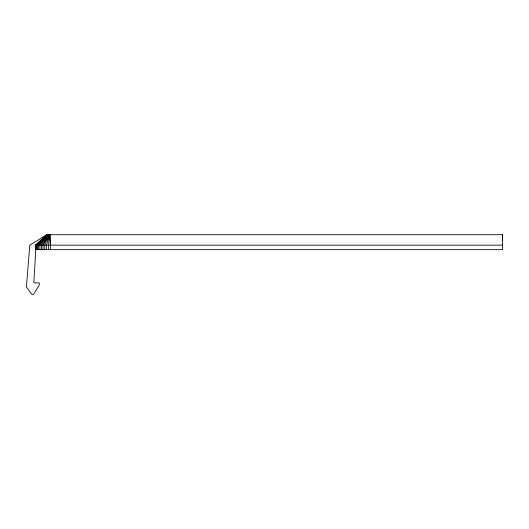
<?xml version="1.0" encoding="UTF-8"?>
<svg xmlns="http://www.w3.org/2000/svg" width="529" height="529" viewBox="0 0 529 529"><rect width="100%" height="100%" fill="white"/><g stroke="black" fill="none" stroke-linecap="round" stroke-linejoin="round"><path stroke-width="0.79" d="M35.536 249.648L35.536 245.165L46.744 234.704L502.55 234.704L502.55 249.648L35.536 249.648L35.536 245.165L502.55 245.165M502.55 240.311L502.55 234.704M43.008 249.648L43.008 245.165L49.052 234.704L48.529 249.648M50.48 245.165L49.052 234.704L46.612 245.165L46.612 249.648M49.052 234.704L44.76 245.165L44.76 249.648M43.008 245.165L47.835 234.704L38.624 245.165L38.624 249.648M35.661 249.648L35.661 245.165L46.744 234.704L29.783 245.165L26.45 287.049L31.786 294.296L33.519 294.296L39.272 285.111L39.272 282.87L33.816 282.863L36.045 245.165L47.028 234.704L37.539 245.165L37.539 249.648M47.028 234.704L36.673 245.165L36.673 249.648M50.48 234.704L50.48 249.648M41.381 249.648L41.381 245.165L47.835 234.704L39.913 245.165L39.913 249.648"/></g></svg>
